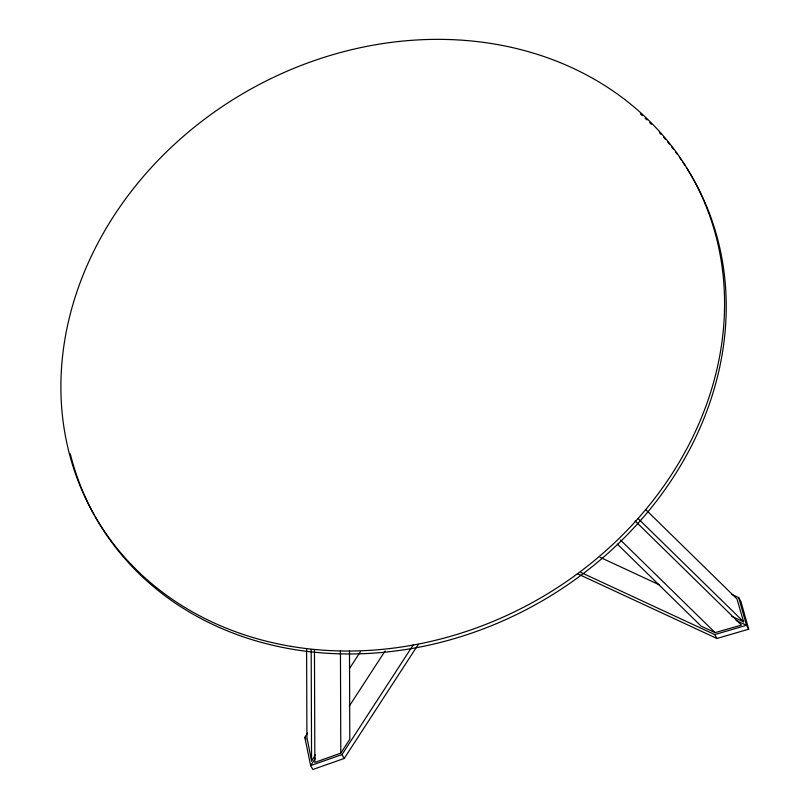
<?xml version="1.0" encoding="UTF-8"?>
<svg xmlns="http://www.w3.org/2000/svg" width="810" height="810" viewBox="0 0 810 810"><rect width="100%" height="100%" fill="white"/><g stroke="black" fill="none" stroke-linecap="round" stroke-linejoin="round"><path stroke-width="1.21" d="M418.355 644.325L344.209 758.464L312.852 769.5L310.645 765.592L304.833 737.313L307.577 733.08M349.454 668.604L360.44 651.696M306.605 648.84L306.909 737.394L311.567 760.894L315.424 754.95M315.475 758.17L310.645 765.592L342.002 754.566L413.404 644.649M349.231 706.188L385.064 651.027M314.462 649.822L314.847 762.413L340.797 753.128L349.798 739.267L349.495 650.713M580.881 572.447L714.714 634.574L746.496 625.29L748.703 629.188L716.921 638.482L577.368 573.703M617.352 544.107L701.156 626.16L715.098 632.63L741.464 625.077L635.141 520.972M731.845 594.449L738.71 597.628L740.917 601.536L748.703 629.188M731.794 616.339L743.59 621.817L736.968 598.944L645.965 509.844M600.129 557.341L659.593 584.942M736.199 620.511L746.496 625.29L738.71 597.628M638.158 518.592L743.59 621.817M620.48 539.997L715.098 632.63M714.714 634.574L716.921 638.482M342.002 754.566L344.209 758.464M304.833 737.313L305.937 739.257M340.443 650.653L340.797 753.128M311.182 649.559L311.567 760.894M686.374 167.559A343.41 292.805 -29.5 0 1 545.201 599.127A343.41 292.805 -29.5 0 1 95.347 516.942M94.132 514.755A343.41 292.805 -29.5 0 1 70.278 453.782M640.406 113.947A343.41 292.805 -29.5 0 1 642.289 115.627M645.094 118.189A343.41 292.805 -29.5 0 1 646.937 119.92M649.681 122.553A343.41 292.805 -29.5 0 1 651.483 124.325M659.411 132.556A343.41 292.805 -29.5 0 1 661.122 134.44M663.653 137.285A343.41 292.805 -29.5 0 1 665.324 139.209M667.774 142.115A343.41 292.805 -29.5 0 1 669.394 144.079M671.774 147.045A343.41 292.805 -29.5 0 1 673.333 149.04M675.631 152.057A343.41 292.805 -29.5 0 1 677.14 154.082M679.357 157.15A343.41 292.805 -29.5 0 1 681.524 160.248M682.941 162.324A343.41 292.805 -29.5 0 1 685.017 165.453M291.033 646.36A343.41 292.805 -29.5 0 0 717.144 240.762A343.41 292.805 -29.5 0 0 170.029 148.463A343.41 292.805 -29.5 0 0 291.033 646.36"/></g></svg>
